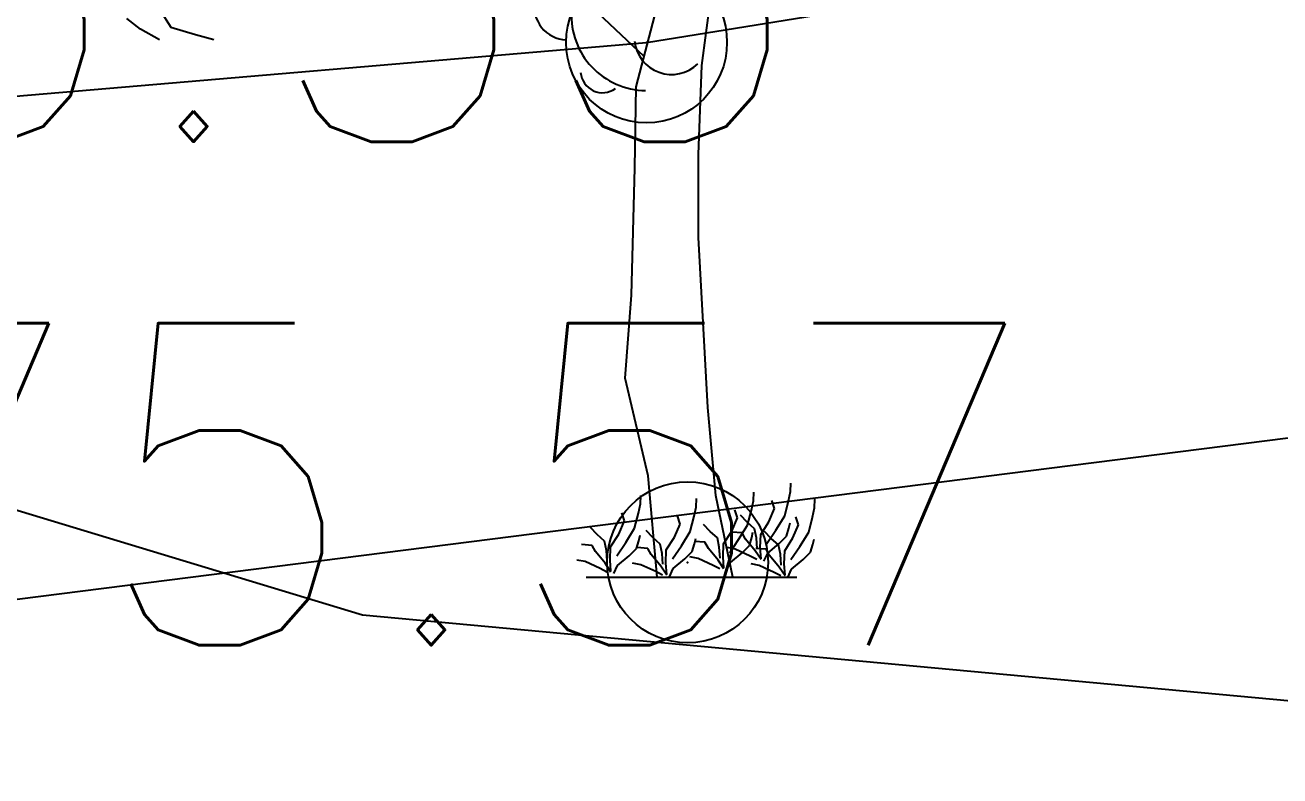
# Model space of a CAD drawing. Header units: millimetres. Extents: x 524954 to 526204, y 9523489 to 9524010.
# Drawn here: x 525456.769 to 525460.668, y 9523648.735 to 9523651.067 of the extents above; entities that cross this region are included whole.
import ezdxf

# ---------------------------------------------------------------- set-up
doc = ezdxf.new("R2010")
doc.units = ezdxf.units.MM
doc.header["$PDMODE"] = 32
doc.header["$PDSIZE"] = 0.5
doc.linetypes.add('ACAD_ISO12W100', pattern=[21, 12, -3, 0, -3, 0, -3])
for name, color, linetype in [('Arbre', 34, 'ACAD_ISO12W100'), ('Bord_Route_Existante', 6, 'Continuous'), ('PLUME_6', 2, 'Continuous'), ('TopoAlt', 3, 'Continuous'), ('TOPOJIS', 7, 'Continuous')]:
    doc.layers.add(name, color=color, linetype=linetype)
doc.layers.add('Bord_Route_Existante_POLY3D', color=6, linetype='Continuous', plot=False)
doc.layers.add('Trottoir', color=7, linetype='Continuous', true_color=0xff6666)
doc.styles.add('Simplex 1.0', font='Simplex.shx', dxfattribs={"width": 0.99, "height": 1})

# ---------------------------------------------------------------- blocks, each defined once
blk = doc.blocks.new('TCPOINT M')
at = {"color": 0}
blk.add_point((0, 0), dxfattribs=at)
at = {"layer": 'TopoAlt', "style": 'Simplex 1.0', "width": 0.99}
blk.add_attdef('ALT', (0.15, 0.15), '', height=1, dxfattribs=at)
blk = doc.blocks.new('v088')
at = {"linetype": 'Continuous'}
for p, q in [((-0.2941, 3.234), (-0.6849, 3.6045)), ((-0.3436, 3.0457), (-0.2169, 3.5272)), ((0.064, 3.1786), (0.1177, 3.584)), ((0.0445, 2.6247), (0.064, 3.1786)), ((-0.3518, 2.5418), (-0.3436, 3.0457)), ((0.0429, 2.1085), (0.0445, 2.6247)), ((-0.3726, 1.7516), (-0.3518, 2.5418)), ((0.1022, 1.0525), (0.0429, 2.1085)), ((-0.4115, 1.2346), (-0.3726, 1.7516)), ((-0.2683, 0.6281), (-0.4115, 1.2346)), ((0.151, 0.5063), (0.1022, 1.0525)), ((-0.2127, 0), (-0.2683, 0.6281)), ((0.2565, 0), (0.151, 0.5063)), ((-0.6539, 0), (0.6539, 0))]:
    blk.add_line(p, q, dxfattribs=at)
at = {"color": 3, "linetype": 'Continuous'}
for p, q in [((-3.3028, 3.5236), (-3.2344, 3.4162)), ((-3.4228, 3.4031), (-3.5091, 3.4694)), ((-3.3055, 3.337), (-3.4228, 3.4031)), ((-3.2344, 3.4162), (-3.081, 3.3703)), ((-3.081, 3.3703), (-2.9682, 3.3386)), ((0.6155, 0.5313), (0.6179, 0.5842)), ((-0.3173, 0.4544), (-0.3149, 0.5073)), ((0.0288, 0.4351), (0.0313, 0.488)), ((0.3726, 0.4159), (0.3847, 0.4736)), ((0.3847, 0.4736), (0.3871, 0.5265)), ((0.5169, 0.4255), (0.5001, 0.476)), ((0.5794, 0.3798), (0.6034, 0.4736)), ((0.6034, 0.4736), (0.6155, 0.5313)), ((0.7645, 0.4303), (0.7669, 0.4832)), ((-0.4159, 0.3486), (-0.4327, 0.3991)), ((-0.3534, 0.3029), (-0.3294, 0.3967)), ((-0.3294, 0.3967), (-0.3173, 0.4544)), ((0.0168, 0.3774), (0.0288, 0.4351)), ((0.2861, 0.3678), (0.2693, 0.4183)), ((0.3486, 0.3221), (0.3726, 0.4159)), ((0.4808, 0.3438), (0.5169, 0.4255)), ((0.7525, 0.3726), (0.7645, 0.4303)), ((-0.452, 0.2669), (-0.4159, 0.3486)), ((-0.1058, 0.2476), (-0.0697, 0.3294)), ((-0.0697, 0.3294), (-0.0865, 0.3798)), ((-0.0072, 0.2837), (0.0168, 0.3774)), ((0.1154, 0.2837), (0.0745, 0.327)), ((0.25, 0.2861), (0.2861, 0.3678)), ((0.2933, 0.2332), (0.3486, 0.3221)), ((0.3462, 0.3414), (0.3053, 0.3847)), ((0.3919, 0.3005), (0.3462, 0.3414)), ((0.4303, 0.2645), (0.4808, 0.3438)), ((0.5241, 0.2909), (0.5794, 0.3798)), ((0.6058, 0.3029), (0.6131, 0.3366)), ((0.6299, 0.2428), (0.6659, 0.3246)), ((0.6659, 0.3246), (0.6491, 0.375)), ((0.7285, 0.2789), (0.7525, 0.3726)), ((-0.5866, 0.2645), (-0.6275, 0.3077)), ((-0.5409, 0.2236), (-0.5866, 0.2645)), ((-0.5025, 0.1875), (-0.452, 0.2669)), ((-0.4087, 0.214), (-0.3534, 0.3029)), ((-0.327, 0.226), (-0.3197, 0.2596)), ((-0.2404, 0.2452), (-0.2813, 0.2885)), ((-0.1947, 0.2043), (-0.2404, 0.2452)), ((-0.1563, 0.1683), (-0.1058, 0.2476)), ((-0.0625, 0.1947), (-0.0072, 0.2837)), ((0.0192, 0.2068), (0.0264, 0.2404)), ((0.1611, 0.2428), (0.1154, 0.2837)), ((0.1731, 0.1851), (0.1611, 0.2428)), ((0.1995, 0.2068), (0.25, 0.2861)), ((0.3149, 0.2741), (0.25, 0.2789)), ((0.3366, 0.2356), (0.3149, 0.2741)), ((0.3967, 0.1635), (0.3366, 0.2356)), ((0.3606, 0.1971), (0.375, 0.2452)), ((0.375, 0.2452), (0.3823, 0.2789)), ((0.4039, 0.2428), (0.3919, 0.3005)), ((0.4087, 0.1755), (0.4039, 0.2428)), ((0.4279, 0.1827), (0.4303, 0.2645)), ((0.4953, 0.2404), (0.4544, 0.2837)), ((0.4688, 0.2092), (0.5241, 0.2909)), ((0.5409, 0.1995), (0.4953, 0.2404)), ((0.5457, 0.2092), (0.5914, 0.2548)), ((0.5794, 0.1635), (0.6299, 0.2428)), ((0.5914, 0.2548), (0.6058, 0.3029)), ((0.6732, 0.1899), (0.7285, 0.2789)), ((0.7549, 0.2019), (0.7621, 0.2356)), ((-0.6179, 0.1971), (-0.6828, 0.2019)), ((-0.5962, 0.1587), (-0.6179, 0.1971)), ((-0.5361, 0.0865), (-0.5962, 0.1587)), ((-0.5289, 0.1659), (-0.5409, 0.2236)), ((-0.5241, 0.0986), (-0.5289, 0.1659)), ((-0.5049, 0.1058), (-0.5025, 0.1875)), ((-0.464, 0.1322), (-0.4087, 0.214)), ((-0.3871, 0.1322), (-0.3414, 0.1779)), ((-0.3414, 0.1779), (-0.327, 0.226)), ((-0.2717, 0.1779), (-0.3366, 0.1827)), ((-0.25, 0.1394), (-0.2717, 0.1779)), ((-0.1827, 0.1467), (-0.1947, 0.2043)), ((-0.1587, 0.0865), (-0.1563, 0.1683)), ((-0.1178, 0.113), (-0.0625, 0.1947)), ((-0.0409, 0.113), (0.0048, 0.1587)), ((0.0048, 0.1587), (0.0192, 0.2068)), ((0.0841, 0.2164), (0.0192, 0.2212)), ((0.1058, 0.1779), (0.0841, 0.2164)), ((0.1659, 0.1058), (0.1058, 0.1779)), ((0.1779, 0.1178), (0.1731, 0.1851)), ((0.1971, 0.125), (0.1995, 0.2068)), ((0.2717, 0.1731), (0.2212, 0.1827)), ((0.238, 0.1515), (0.2933, 0.2332)), ((0.3654, 0.1298), (0.2717, 0.1731)), ((0.3149, 0.1515), (0.3606, 0.1971)), ((0.4327, 0.1082), (0.3967, 0.1635)), ((0.464, 0.1731), (0.3991, 0.1779)), ((0.4327, 0.113), (0.4279, 0.1827)), ((0.4856, 0.1346), (0.464, 0.1731)), ((0.4736, 0.1491), (0.5457, 0.2092)), ((0.5529, 0.1418), (0.5409, 0.1995)), ((0.577, 0.0817), (0.5794, 0.1635)), ((0.6179, 0.1082), (0.6732, 0.1899)), ((0.7405, 0.1539), (0.7549, 0.2019)), ((-0.6611, 0.0962), (-0.7116, 0.1058)), ((-0.5674, 0.0529), (-0.6611, 0.0962)), ((-0.5001, 0.0313), (-0.5361, 0.0865)), ((-0.5001, 0.0361), (-0.5049, 0.1058)), ((-0.4592, 0.0721), (-0.3871, 0.1322)), ((-0.3149, 0.0769), (-0.3654, 0.0865)), ((-0.1899, 0.0673), (-0.25, 0.1394)), ((-0.1779, 0.0793), (-0.1827, 0.1467)), ((-0.1539, 0.0168), (-0.1587, 0.0865)), ((-0.113, 0.0529), (-0.0409, 0.113)), ((0.0409, 0.1154), (-0.0096, 0.125)), ((0.1346, 0.0721), (0.0409, 0.1154)), ((0.2019, 0.0505), (0.1659, 0.1058)), ((0.2019, 0.0553), (0.1971, 0.125)), ((0.2188, 0.0409), (0.2428, 0.0914)), ((0.2428, 0.0914), (0.3149, 0.1515)), ((0.4063, 0.1082), (0.3654, 0.1298)), ((0.4207, 0.0721), (0.3702, 0.0817)), ((0.4496, 0.0986), (0.4736, 0.1491)), ((0.5457, 0.0625), (0.4856, 0.1346)), ((0.5578, 0.0745), (0.5529, 0.1418)), ((0.5818, 0.012), (0.577, 0.0817)), ((0.6227, 0.0481), (0.6948, 0.1082)), ((0.6948, 0.1082), (0.7405, 0.1539)), ((-0.5265, 0.0313), (-0.5674, 0.0529)), ((-0.4832, 0.0216), (-0.4592, 0.0721)), ((-0.2212, 0.0337), (-0.3149, 0.0769)), ((-0.1803, 0.012), (-0.2212, 0.0337)), ((-0.1539, 0.012), (-0.1899, 0.0673)), ((-0.137, 0.0024), (-0.113, 0.0529)), ((0.1755, 0.0505), (0.1346, 0.0721)), ((0.5145, 0.0288), (0.4207, 0.0721)), ((0.5554, 0.0072), (0.5145, 0.0288)), ((0.5818, 0.0072), (0.5457, 0.0625)), ((0.5986, -0.0024), (0.6227, 0.0481))]:
    blk.add_line(p, q, dxfattribs=at)
for centre, major_axis, start_param, end_param in [((-0.7718, 3.542), (-0.1445, 0.1445), 0.590553, 2.325666), ((-0.2796, 3.4886), (0.3298, 0.3298), 2.307735, 3.914618), ((-0.1231, 3.3539), (0.1641, 0.1641), 2.463212, 4.701636), ((-0.5529, 3.1452), (0.0964, 0.0964), 2.435534, 4.557933)]:
    blk.add_ellipse(centre, major_axis=major_axis, ratio=1, start_param=start_param, end_param=end_param, dxfattribs=at)

msp = doc.modelspace()

# ---------------------------------------------------------------- linework, layer by layer
at = {"layer": 'Bord_Route_Existante', "flags": 128}
msp.add_lwpolyline([(525366.9523, 9523679.2507), (525366.9539, 9523679.2499), (525373.6128, 9523675.331), (525387.934, 9523667.3507), (525398.7881, 9523661.5225), (525418.6803, 9523653.8046), (525430.8795, 9523651.5251), (525439.7007, 9523650.4379), (525443.7574, 9523650.2509), (525454.4846, 9523650.6552), (525458.6999, 9523651.0135), (525461.1124, 9523651.4025), (525467.9448, 9523652.3852)], dxfattribs=at)
at = {"layer": 'Bord_Route_Existante_POLY3D'}
msp.add_polyline3d([(525366.9523, 9523679.2507, 0), (525366.9539, 9523679.2499, 275.85), (525373.6128, 9523675.331, 275.95), (525373.7024, 9523675.2667, 275.81), (525387.934, 9523667.3507, 275.81), (525398.7881, 9523661.5225, 275.81), (525418.6803, 9523653.8046, 275.78), (525430.8795, 9523651.5251, 275.75), (525439.7007, 9523650.4379, 275.63), (525443.7574, 9523650.2509, 275.61), (525454.4846, 9523650.6552, 275.53), (525458.6999, 9523651.0135, 275.49), (525461.1124, 9523651.4025, 275.48), (525467.9448, 9523652.3852, 275.63)], dxfattribs=at)
at = {"layer": 'PLUME_6'}
msp.add_lwpolyline([(525470.0404, 9523646.6171), (525460.8458, 9523648.9539), (525457.8174, 9523649.2342), (525451.1527, 9523651.2544), (525442.4204, 9523654.1263), (525437.2881, 9523655.757), (525433.1531, 9523657.4605), (525424.3481, 9523661.3298)], dxfattribs=at)
at = {"layer": 'Trottoir', "flags": 128}
msp.add_lwpolyline([(525417.9887, 9523652.3154), (525421.3237, 9523651.6989), (525428.4567, 9523650.1804), (525435.1507, 9523649.3162), (525442.1548, 9523648.5841), (525449.1021, 9523648.8463), (525455.2231, 9523649.091), (525462.4088, 9523650.0032), (525462.4088, 9523650.0032), (525470.1084, 9523651.3291)], dxfattribs=at)

# ---------------------------------------------------------------- block references
at = {"layer": 'Arbre', "xscale": 0.5, "yscale": 0.5, "zscale": 0.5}
msp.add_blockref('v088', (525458.8395, 9523649.3529), dxfattribs=at)
at = {"layer": 'TOPOJIS'}
ref = msp.add_blockref('TCPOINT M', (525454.4846, 9523650.6552, 275.53), dxfattribs=at)
ref.add_attrib('ALT', '275.53', (525454.5346, 9523650.7052, 275.53), dxfattribs={"layer": 'TopoAlt', "height": 1, "style": 'Simplex 1.0', "width": 0.99})
for p in [(525458.6999, 9523651.0135, 275.49), (525458.8275, 9523649.3986, 275.54)]:
    msp.add_blockref('TCPOINT M', p, dxfattribs=at)
ref = msp.add_blockref('TCPOINT M', (525455.2231, 9523649.091, 275.57), dxfattribs=at)
ref.add_attrib('ALT', '275.57', (525455.2731, 9523649.141, 275.57), dxfattribs={"layer": 'TopoAlt', "height": 1, "style": 'Simplex 1.0', "width": 0.99})

doc.saveas('drawing.dxf')
